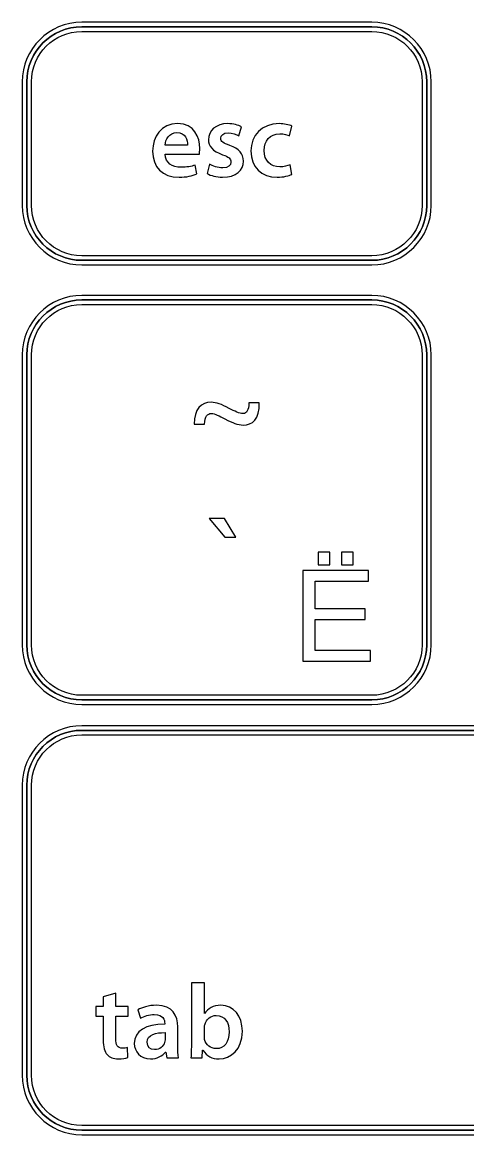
# Model space of a CAD drawing. Header units: millimetres. Extents: x -129 to 142, y -94 to 111.
# Drawn here: x -129.14 to -110.39, y 63.82 to 110.63 of the extents above; entities that cross this region are included whole.
import ezdxf

# ---------------------------------------------------------------- set-up
doc = ezdxf.new("R2010")
doc.units = ezdxf.units.MM
doc.header["$MEASUREMENT"] = 0
doc.layers.add('layer 1', color=7, linetype='Continuous')

msp = doc.modelspace()

# ---------------------------------------------------------------- linework, layer by layer
at = {"layer": 'layer 1', "color": 7, "lineweight": 25}
for points, knots in [([(-114.4308, 100.4215), (-114.4308, 100.4215), (-126.6322, 100.4215), (-126.6322, 100.4215), (-126.6322, 100.4215), (-128.0132, 100.4215), (-129.1369, 101.5453), (-129.1369, 102.9266), (-129.1369, 102.9266), (-129.1369, 102.9266), (-129.1369, 108.1285), (-129.1369, 108.1285), (-129.1369, 108.1285), (-129.1369, 109.5091), (-128.0132, 110.633), (-126.6322, 110.633), (-126.6322, 110.633), (-126.6322, 110.633), (-114.4308, 110.633), (-114.4308, 110.633), (-114.4308, 110.633), (-113.0499, 110.633), (-111.9266, 109.5091), (-111.9266, 108.1285), (-111.9266, 108.1285), (-111.9266, 108.1285), (-111.9266, 102.9266), (-111.9266, 102.9266), (-111.9266, 102.9266), (-111.9266, 101.5453), (-113.0499, 100.4215), (-114.4308, 100.4215)], [0, 0, 0, 0, 0.1111111, 0.1111111, 0.1111111, 0.1111111, 0.2222222, 0.2222222, 0.2222222, 0.2222222, 0.3333333, 0.3333333, 0.3333333, 0.3333333, 0.4444444, 0.4444444, 0.4444444, 0.4444444, 0.5555556, 0.5555556, 0.5555556, 0.5555556, 0.6666667, 0.6666667, 0.6666667, 0.6666667, 0.7777778, 0.7777778, 0.7777778, 0.7777778, 1, 1, 1, 1]), ([(-126.6322, 110.2468), (-126.6322, 110.2468), (-126.6322, 110.2468), (-126.6322, 110.2468), (-126.6322, 110.2468), (-127.8006, 110.2468), (-128.7513, 109.2967), (-128.7513, 108.1285), (-128.7513, 108.1285), (-128.7513, 108.1285), (-128.7513, 102.9266), (-128.7513, 102.9266), (-128.7513, 102.9266), (-128.7513, 101.7578), (-127.8006, 100.8071), (-126.6322, 100.8071), (-126.6322, 100.8071), (-126.6322, 100.8071), (-114.4308, 100.8071), (-114.4308, 100.8071), (-114.4308, 100.8071), (-113.2624, 100.8071), (-112.3116, 101.7578), (-112.3116, 102.9266), (-112.3116, 102.9266), (-112.3116, 102.9266), (-112.3116, 108.1285), (-112.3116, 108.1285), (-112.3116, 108.1285), (-112.3116, 109.2967), (-113.2624, 110.2468), (-114.4308, 110.2468), (-114.4308, 110.2468), (-114.4308, 110.2468), (-126.6322, 110.2468), (-126.6322, 110.2468)], [0, 0, 0, 0, 0.1, 0.1, 0.1, 0.1, 0.2, 0.2, 0.2, 0.2, 0.3, 0.3, 0.3, 0.3, 0.4, 0.4, 0.4, 0.4, 0.5, 0.5, 0.5, 0.5, 0.6, 0.6, 0.6, 0.6, 0.7, 0.7, 0.7, 0.7, 0.8, 0.8, 0.8, 0.8, 1, 1, 1, 1]), ([(-114.4308, 81.9277), (-114.4308, 81.9277), (-126.6322, 81.9277), (-126.6322, 81.9277), (-126.6322, 81.9277), (-128.0132, 81.9277), (-129.1369, 83.0511), (-129.1369, 84.4318), (-129.1369, 84.4318), (-129.1369, 84.4318), (-129.1369, 96.6332), (-129.1369, 96.6332), (-129.1369, 96.6332), (-129.1369, 98.0143), (-128.0132, 99.1377), (-126.6322, 99.1377), (-126.6322, 99.1377), (-126.6322, 99.1377), (-114.4308, 99.1377), (-114.4308, 99.1377), (-114.4308, 99.1377), (-113.0499, 99.1377), (-111.9266, 98.0143), (-111.9266, 96.6332), (-111.9266, 96.6332), (-111.9266, 96.6332), (-111.9266, 84.4318), (-111.9266, 84.4318), (-111.9266, 84.4318), (-111.9266, 83.0511), (-113.0499, 81.9277), (-114.4308, 81.9277)], [0, 0, 0, 0, 0.1111111, 0.1111111, 0.1111111, 0.1111111, 0.2222222, 0.2222222, 0.2222222, 0.2222222, 0.3333333, 0.3333333, 0.3333333, 0.3333333, 0.4444444, 0.4444444, 0.4444444, 0.4444444, 0.5555556, 0.5555556, 0.5555556, 0.5555556, 0.6666667, 0.6666667, 0.6666667, 0.6666667, 0.7777778, 0.7777778, 0.7777778, 0.7777778, 1, 1, 1, 1]), ([(-126.6322, 98.7527), (-126.6322, 98.7527), (-126.6322, 98.7527), (-126.6322, 98.7527), (-126.6322, 98.7527), (-127.8006, 98.7527), (-128.7513, 97.8014), (-128.7513, 96.6332), (-128.7513, 96.6332), (-128.7513, 96.6332), (-128.7513, 84.4318), (-128.7513, 84.4318), (-128.7513, 84.4318), (-128.7513, 83.2638), (-127.8006, 82.3117), (-126.6322, 82.3117), (-126.6322, 82.3117), (-126.6322, 82.3117), (-114.4308, 82.3117), (-114.4308, 82.3117), (-114.4308, 82.3117), (-113.2624, 82.3117), (-112.3116, 83.2638), (-112.3116, 84.4318), (-112.3116, 84.4318), (-112.3116, 84.4318), (-112.3116, 96.6332), (-112.3116, 96.6332), (-112.3116, 96.6332), (-112.3116, 97.8014), (-113.2624, 98.7527), (-114.4308, 98.7527), (-114.4308, 98.7527), (-114.4308, 98.7527), (-126.6322, 98.7527), (-126.6322, 98.7527)], [0, 0, 0, 0, 0.1, 0.1, 0.1, 0.1, 0.2, 0.2, 0.2, 0.2, 0.3, 0.3, 0.3, 0.3, 0.4, 0.4, 0.4, 0.4, 0.5, 0.5, 0.5, 0.5, 0.6, 0.6, 0.6, 0.6, 0.7, 0.7, 0.7, 0.7, 0.8, 0.8, 0.8, 0.8, 1, 1, 1, 1]), ([(-105.2477, 63.8179), (-105.2477, 63.8179), (-126.6322, 63.8179), (-126.6322, 63.8179), (-126.6322, 63.8179), (-128.0132, 63.8179), (-129.1369, 64.9412), (-129.1369, 66.3225), (-129.1369, 66.3225), (-129.1369, 66.3225), (-129.1369, 78.5238), (-129.1369, 78.5238), (-129.1369, 78.5238), (-129.1369, 79.9045), (-128.0132, 81.0279), (-126.6322, 81.0279), (-126.6322, 81.0279), (-126.6322, 81.0279), (-105.2477, 81.0279), (-105.2477, 81.0279), (-105.2477, 81.0279), (-103.867, 81.0279), (-102.7432, 79.9045), (-102.7432, 78.5238), (-102.7432, 78.5238), (-102.7432, 78.5238), (-102.7432, 66.3225), (-102.7432, 66.3225), (-102.7432, 66.3225), (-102.7432, 64.9412), (-103.867, 63.8179), (-105.2477, 63.8179)], [0, 0, 0, 0, 0.1111111, 0.1111111, 0.1111111, 0.1111111, 0.2222222, 0.2222222, 0.2222222, 0.2222222, 0.3333333, 0.3333333, 0.3333333, 0.3333333, 0.4444444, 0.4444444, 0.4444444, 0.4444444, 0.5555556, 0.5555556, 0.5555556, 0.5555556, 0.6666667, 0.6666667, 0.6666667, 0.6666667, 0.7777778, 0.7777778, 0.7777778, 0.7777778, 1, 1, 1, 1]), ([(-126.6322, 80.6429), (-126.6322, 80.6429), (-126.6322, 80.6429), (-126.6322, 80.6429), (-126.6322, 80.6429), (-127.8006, 80.6429), (-128.7513, 79.6918), (-128.7513, 78.5238), (-128.7513, 78.5238), (-128.7513, 78.5238), (-128.7513, 66.3225), (-128.7513, 66.3225), (-128.7513, 66.3225), (-128.7513, 65.154), (-127.8006, 64.2039), (-126.6322, 64.2039), (-126.6322, 64.2039), (-126.6322, 64.2039), (-105.2477, 64.2039), (-105.2477, 64.2039), (-105.2477, 64.2039), (-104.0796, 64.2039), (-103.1286, 65.154), (-103.1286, 66.3225), (-103.1286, 66.3225), (-103.1286, 66.3225), (-103.1286, 78.5238), (-103.1286, 78.5238), (-103.1286, 78.5238), (-103.1286, 79.6918), (-104.0796, 80.6429), (-105.2477, 80.6429), (-105.2477, 80.6429), (-105.2477, 80.6429), (-126.6322, 80.6429), (-126.6322, 80.6429)], [0, 0, 0, 0, 0.1, 0.1, 0.1, 0.1, 0.2, 0.2, 0.2, 0.2, 0.3, 0.3, 0.3, 0.3, 0.4, 0.4, 0.4, 0.4, 0.5, 0.5, 0.5, 0.5, 0.6, 0.6, 0.6, 0.6, 0.7, 0.7, 0.7, 0.7, 0.8, 0.8, 0.8, 0.8, 1, 1, 1, 1])]:
    msp.add_open_spline(points, degree=3, knots=knots, dxfattribs=at)
at = {"layer": 'layer 1', "color": 7}
for points in [[(-112.119, 102.9266), (-112.119, 101.6496), (-113.1539, 100.6153), (-114.4308, 100.6153), (-114.4308, 100.6153), (-114.4308, 100.6153), (-126.6322, 100.6153), (-126.6322, 100.6153), (-126.6322, 100.6153), (-127.909, 100.6153), (-128.9437, 101.6496), (-128.9437, 102.9266), (-128.9437, 102.9266), (-128.9437, 102.9266), (-128.9437, 108.1285), (-128.9437, 108.1285), (-128.9437, 108.1285), (-128.9437, 109.4048), (-127.909, 110.4391), (-126.6322, 110.4391), (-126.6322, 110.4391), (-126.6322, 110.4391), (-114.4308, 110.4391), (-114.4308, 110.4391), (-114.4308, 110.4391), (-113.1539, 110.4391), (-112.119, 109.4048), (-112.119, 108.1285), (-112.119, 108.1285), (-112.119, 108.1285), (-112.119, 102.9266), (-112.119, 102.9266)], [(-112.119, 84.4318), (-112.119, 83.1552), (-113.1539, 82.12), (-114.4308, 82.12), (-114.4308, 82.12), (-114.4308, 82.12), (-126.6322, 82.12), (-126.6322, 82.12), (-126.6322, 82.12), (-127.909, 82.12), (-128.9437, 83.1552), (-128.9437, 84.4318), (-128.9437, 84.4318), (-128.9437, 84.4318), (-128.9437, 96.6332), (-128.9437, 96.6332), (-128.9437, 96.6332), (-128.9437, 97.9097), (-127.909, 98.9454), (-126.6322, 98.9454), (-126.6322, 98.9454), (-126.6322, 98.9454), (-114.4308, 98.9454), (-114.4308, 98.9454), (-114.4308, 98.9454), (-113.1539, 98.9454), (-112.119, 97.9097), (-112.119, 96.6332), (-112.119, 96.6332), (-112.119, 96.6332), (-112.119, 84.4318), (-112.119, 84.4318)], [(-102.9358, 66.3225), (-102.9358, 65.0455), (-103.9712, 64.0102), (-105.2477, 64.0102), (-105.2477, 64.0102), (-105.2477, 64.0102), (-126.6322, 64.0102), (-126.6322, 64.0102), (-126.6322, 64.0102), (-127.909, 64.0102), (-128.9437, 65.0455), (-128.9437, 66.3225), (-128.9437, 66.3225), (-128.9437, 66.3225), (-128.9437, 78.5238), (-128.9437, 78.5238), (-128.9437, 78.5238), (-128.9437, 79.8003), (-127.909, 80.8361), (-126.6322, 80.8361), (-126.6322, 80.8361), (-126.6322, 80.8361), (-105.2477, 80.8361), (-105.2477, 80.8361), (-105.2477, 80.8361), (-103.9712, 80.8361), (-102.9358, 79.8003), (-102.9358, 78.5238), (-102.9358, 78.5238), (-102.9358, 78.5238), (-102.9358, 66.3225), (-102.9358, 66.3225)]]:
    msp.add_open_spline(points, degree=3, knots=[0, 0, 0, 0, 0.1111111, 0.1111111, 0.1111111, 0.1111111, 0.2222222, 0.2222222, 0.2222222, 0.2222222, 0.3333333, 0.3333333, 0.3333333, 0.3333333, 0.4444444, 0.4444444, 0.4444444, 0.4444444, 0.5555556, 0.5555556, 0.5555556, 0.5555556, 0.6666667, 0.6666667, 0.6666667, 0.6666667, 0.7777778, 0.7777778, 0.7777778, 0.7777778, 1, 1, 1, 1], dxfattribs=at)
at = {"layer": 'layer 1', "color": 251, "lineweight": 25}
for points in [[(-128.9437, 108.1285), (-128.9437, 109.4048), (-127.909, 110.4391), (-126.6322, 110.4391)], [(-126.6322, 110.4391), (-126.6322, 110.4391), (-114.4308, 110.4391), (-114.4308, 110.4391)], [(-114.4308, 110.4391), (-113.1539, 110.4391), (-112.119, 109.4048), (-112.119, 108.1285)], [(-128.9437, 102.9266), (-128.9437, 102.9266), (-128.9437, 108.1285), (-128.9437, 108.1285)], [(-112.119, 108.1285), (-112.119, 108.1285), (-112.119, 102.9266), (-112.119, 102.9266)], [(-126.6322, 100.6153), (-127.909, 100.6153), (-128.9437, 101.6496), (-128.9437, 102.9266)], [(-112.119, 102.9266), (-112.119, 101.6496), (-113.1539, 100.6153), (-114.4308, 100.6153)], [(-114.4308, 100.6153), (-114.4308, 100.6153), (-126.6322, 100.6153), (-126.6322, 100.6153)], [(-128.9437, 96.6332), (-128.9437, 97.9097), (-127.909, 98.9454), (-126.6322, 98.9454)], [(-126.6322, 98.9454), (-126.6322, 98.9454), (-114.4308, 98.9454), (-114.4308, 98.9454)], [(-114.4308, 98.9454), (-113.1539, 98.9454), (-112.119, 97.9097), (-112.119, 96.6332)], [(-128.9437, 84.4318), (-128.9437, 84.4318), (-128.9437, 96.6332), (-128.9437, 96.6332)], [(-112.119, 96.6332), (-112.119, 96.6332), (-112.119, 84.4318), (-112.119, 84.4318)], [(-126.6322, 82.12), (-127.909, 82.12), (-128.9437, 83.1552), (-128.9437, 84.4318)], [(-112.119, 84.4318), (-112.119, 83.1552), (-113.1539, 82.12), (-114.4308, 82.12)], [(-114.4308, 82.12), (-114.4308, 82.12), (-126.6322, 82.12), (-126.6322, 82.12)], [(-128.9437, 78.5238), (-128.9437, 79.8003), (-127.909, 80.8361), (-126.6322, 80.8361)], [(-126.6322, 80.8361), (-126.6322, 80.8361), (-105.2477, 80.8361), (-105.2477, 80.8361)], [(-128.9437, 66.3225), (-128.9437, 66.3225), (-128.9437, 78.5238), (-128.9437, 78.5238)], [(-126.6322, 64.0102), (-127.909, 64.0102), (-128.9437, 65.0455), (-128.9437, 66.3225)], [(-105.2477, 64.0102), (-105.2477, 64.0102), (-126.6322, 64.0102), (-126.6322, 64.0102)]]:
    msp.add_open_spline(points, degree=3, dxfattribs=at)
at = {"layer": 'layer 1', "color": 252}
for points, knots in [([(-123.1289, 105.0863), (-123.1155, 104.6967), (-122.8098, 104.528), (-122.4644, 104.528), (-122.4644, 104.528), (-122.2117, 104.528), (-122.0301, 104.5627), (-121.8665, 104.6253), (-121.8665, 104.6253), (-121.8665, 104.6253), (-121.7865, 104.2487), (-121.7865, 104.2487), (-121.7865, 104.2487), (-121.9727, 104.1738), (-122.2295, 104.1112), (-122.5395, 104.1112), (-122.5395, 104.1112), (-123.2397, 104.1112), (-123.6518, 104.5456), (-123.6518, 105.2056), (-123.6518, 105.2056), (-123.6518, 105.8035), (-123.2881, 106.3666), (-122.5972, 106.3666), (-122.5972, 106.3666), (-121.8929, 106.3666), (-121.6668, 105.7903), (-121.6668, 105.3162), (-121.6668, 105.3162), (-121.6668, 105.2154), (-121.6755, 105.1346), (-121.6847, 105.0863), (-121.6847, 105.0863), (-121.6847, 105.0863), (-123.1289, 105.0863), (-123.1289, 105.0863)], [0, 0, 0, 0, 0.1, 0.1, 0.1, 0.1, 0.2, 0.2, 0.2, 0.2, 0.3, 0.3, 0.3, 0.3, 0.4, 0.4, 0.4, 0.4, 0.5, 0.5, 0.5, 0.5, 0.6, 0.6, 0.6, 0.6, 0.7, 0.7, 0.7, 0.7, 0.8, 0.8, 0.8, 0.8, 1, 1, 1, 1]), ([(-121.2544, 104.6611), (-121.1301, 104.5857), (-120.8958, 104.506), (-120.7008, 104.506), (-120.7008, 104.506), (-120.4618, 104.506), (-120.3554, 104.6029), (-120.3554, 104.7447), (-120.3554, 104.7447), (-120.3554, 104.891), (-120.444, 104.9663), (-120.7096, 105.0597), (-120.7096, 105.0597), (-121.1301, 105.2056), (-121.3075, 105.4355), (-121.3031, 105.6885), (-121.3031, 105.6885), (-121.3031, 106.0702), (-120.9888, 106.3666), (-120.4885, 106.3666), (-120.4885, 106.3666), (-120.249, 106.3666), (-120.0408, 106.304), (-119.9167, 106.2379), (-119.9167, 106.2379), (-119.9167, 106.2379), (-120.0232, 105.8529), (-120.0232, 105.8529), (-120.0232, 105.8529), (-120.116, 105.9057), (-120.2886, 105.9762), (-120.479, 105.9762), (-120.479, 105.9762), (-120.6742, 105.9762), (-120.7806, 105.8833), (-120.7806, 105.7507), (-120.7806, 105.7507), (-120.7806, 105.6132), (-120.6788, 105.5476), (-120.4035, 105.4493), (-120.4035, 105.4493), (-120.0138, 105.3078), (-119.8329, 105.1083), (-119.8279, 104.7888), (-119.8279, 104.7888), (-119.8279, 104.3994), (-120.134, 104.1112), (-120.7052, 104.1112), (-120.7052, 104.1112), (-120.9665, 104.1112), (-121.2013, 104.1782), (-121.3609, 104.2661), (-121.3609, 104.2661), (-121.3609, 104.2661), (-121.2544, 104.6611), (-121.2544, 104.6611)], [0, 0, 0, 0, 0.0666667, 0.0666667, 0.0666667, 0.0666667, 0.1333333, 0.1333333, 0.1333333, 0.1333333, 0.2, 0.2, 0.2, 0.2, 0.2666667, 0.2666667, 0.2666667, 0.2666667, 0.3333333, 0.3333333, 0.3333333, 0.3333333, 0.4, 0.4, 0.4, 0.4, 0.4666667, 0.4666667, 0.4666667, 0.4666667, 0.5333333, 0.5333333, 0.5333333, 0.5333333, 0.6, 0.6, 0.6, 0.6, 0.6666667, 0.6666667, 0.6666667, 0.6666667, 0.7333333, 0.7333333, 0.7333333, 0.7333333, 0.8, 0.8, 0.8, 0.8, 0.8666667, 0.8666667, 0.8666667, 0.8666667, 1, 1, 1, 1]), ([(-117.7944, 104.2261), (-117.9095, 104.1738), (-118.1354, 104.1112), (-118.4059, 104.1112), (-118.4059, 104.1112), (-119.0786, 104.1112), (-119.5173, 104.5456), (-119.5173, 105.2154), (-119.5173, 105.2154), (-119.5173, 105.8612), (-119.0742, 106.3666), (-118.3169, 106.3666), (-118.3169, 106.3666), (-118.1175, 106.3666), (-117.9139, 106.3221), (-117.7898, 106.2643), (-117.7898, 106.2643), (-117.7898, 106.2643), (-117.8871, 105.8573), (-117.8871, 105.8573), (-117.8871, 105.8573), (-117.976, 105.8965), (-118.1045, 105.9405), (-118.299, 105.9405), (-118.299, 105.9405), (-118.7161, 105.9405), (-118.9636, 105.6352), (-118.9595, 105.2414), (-118.9595, 105.2414), (-118.9595, 104.798), (-118.6713, 104.5456), (-118.299, 104.5456), (-118.299, 104.5456), (-118.1087, 104.5456), (-117.976, 104.5857), (-117.8696, 104.6297), (-117.8696, 104.6297), (-117.8696, 104.6297), (-117.7944, 104.2261), (-117.7944, 104.2261)], [0, 0, 0, 0, 0.0909091, 0.0909091, 0.0909091, 0.0909091, 0.1818182, 0.1818182, 0.1818182, 0.1818182, 0.2727273, 0.2727273, 0.2727273, 0.2727273, 0.3636364, 0.3636364, 0.3636364, 0.3636364, 0.4545455, 0.4545455, 0.4545455, 0.4545455, 0.5454545, 0.5454545, 0.5454545, 0.5454545, 0.6363636, 0.6363636, 0.6363636, 0.6363636, 0.7272727, 0.7272727, 0.7272727, 0.7272727, 0.8181818, 0.8181818, 0.8181818, 0.8181818, 1, 1, 1, 1]), ([(-122.181, 105.4669), (-122.181, 105.4669), (-122.181, 105.4669), (-122.181, 105.4669), (-122.181, 105.4669), (-122.1765, 105.6666), (-122.265, 105.9944), (-122.6281, 105.9944), (-122.6281, 105.9944), (-122.9649, 105.9944), (-123.1067, 105.6885), (-123.1289, 105.4669), (-123.1289, 105.4669), (-123.1289, 105.4669), (-122.181, 105.4669), (-122.181, 105.4669)], [0, 0, 0, 0, 0.2, 0.2, 0.2, 0.2, 0.4, 0.4, 0.4, 0.4, 0.6, 0.6, 0.6, 0.6, 1, 1, 1, 1]), ([(-121.896, 93.7165), (-121.9068, 94.359), (-121.5996, 94.6388), (-121.1899, 94.6388), (-121.1899, 94.6388), (-120.9472, 94.6388), (-120.7634, 94.5582), (-120.4342, 94.3855), (-120.4342, 94.3855), (-120.1813, 94.2558), (-120.0083, 94.1692), (-119.8463, 94.1692), (-119.8463, 94.1692), (-119.69, 94.1692), (-119.6034, 94.3052), (-119.5983, 94.612), (-119.5983, 94.612), (-119.5983, 94.612), (-119.167, 94.612), (-119.167, 94.612), (-119.167, 94.612), (-119.1393, 93.9221), (-119.4635, 93.6839), (-119.8409, 93.6839), (-119.8409, 93.6839), (-120.0782, 93.6839), (-120.2779, 93.7704), (-120.6072, 93.9378), (-120.6072, 93.9378), (-120.8552, 94.0675), (-121.0225, 94.1692), (-121.1845, 94.1692), (-121.1845, 94.1692), (-121.3407, 94.1692), (-121.4484, 94.0567), (-121.4648, 93.7165), (-121.4648, 93.7165), (-121.4648, 93.7165), (-121.896, 93.7165), (-121.896, 93.7165)], [0, 0, 0, 0, 0.0909091, 0.0909091, 0.0909091, 0.0909091, 0.1818182, 0.1818182, 0.1818182, 0.1818182, 0.2727273, 0.2727273, 0.2727273, 0.2727273, 0.3636364, 0.3636364, 0.3636364, 0.3636364, 0.4545455, 0.4545455, 0.4545455, 0.4545455, 0.5454545, 0.5454545, 0.5454545, 0.5454545, 0.6363636, 0.6363636, 0.6363636, 0.6363636, 0.7272727, 0.7272727, 0.7272727, 0.7272727, 0.8181818, 0.8181818, 0.8181818, 0.8181818, 1, 1, 1, 1]), ([(-120.623, 89.7569), (-120.623, 89.7569), (-120.154, 88.9595), (-120.154, 88.9595), (-120.154, 88.9595), (-120.154, 88.9595), (-120.6178, 88.9595), (-120.6178, 88.9595), (-120.6178, 88.9595), (-120.6178, 88.9595), (-121.276, 89.7569), (-121.276, 89.7569), (-121.276, 89.7569), (-121.276, 89.7569), (-120.623, 89.7569), (-120.623, 89.7569)], [0, 0, 0, 0, 0.2, 0.2, 0.2, 0.2, 0.4, 0.4, 0.4, 0.4, 0.6, 0.6, 0.6, 0.6, 1, 1, 1, 1]), ([(-125.2018, 69.7717), (-125.2018, 69.7717), (-125.2018, 69.218), (-125.2018, 69.218), (-125.2018, 69.218), (-125.2018, 69.218), (-124.6831, 69.218), (-124.6831, 69.218), (-124.6831, 69.218), (-124.6831, 69.218), (-124.6831, 68.8098), (-124.6831, 68.8098), (-124.6831, 68.8098), (-124.6831, 68.8098), (-125.2018, 68.8098), (-125.2018, 68.8098), (-125.2018, 68.8098), (-125.2018, 68.8098), (-125.2018, 67.8583), (-125.2018, 67.8583), (-125.2018, 67.8583), (-125.2018, 67.596), (-125.1304, 67.4585), (-124.9223, 67.4585), (-124.9223, 67.4585), (-124.8202, 67.4585), (-124.7718, 67.4678), (-124.7096, 67.4855), (-124.7096, 67.4855), (-124.7096, 67.4855), (-124.701, 67.0691), (-124.701, 67.0691), (-124.701, 67.0691), (-124.7806, 67.0387), (-124.9223, 67.0113), (-125.095, 67.0113), (-125.095, 67.0113), (-125.2945, 67.0113), (-125.4627, 67.0818), (-125.5647, 67.1928), (-125.5647, 67.1928), (-125.6801, 67.3171), (-125.7332, 67.5124), (-125.7332, 67.7957), (-125.7332, 67.7957), (-125.7332, 67.7957), (-125.7332, 68.8098), (-125.7332, 68.8098), (-125.7332, 68.8098), (-125.7332, 68.8098), (-126.0431, 68.8098), (-126.0431, 68.8098), (-126.0431, 68.8098), (-126.0431, 68.8098), (-126.0431, 69.218), (-126.0431, 69.218), (-126.0431, 69.218), (-126.0431, 69.218), (-125.7332, 69.218), (-125.7332, 69.218), (-125.7332, 69.218), (-125.7332, 69.218), (-125.7332, 69.6162), (-125.7332, 69.6162), (-125.7332, 69.6162), (-125.7332, 69.6162), (-125.2018, 69.7717), (-125.2018, 69.7717)], [0, 0, 0, 0, 0.0555556, 0.0555556, 0.0555556, 0.0555556, 0.1111111, 0.1111111, 0.1111111, 0.1111111, 0.1666667, 0.1666667, 0.1666667, 0.1666667, 0.2222222, 0.2222222, 0.2222222, 0.2222222, 0.2777778, 0.2777778, 0.2777778, 0.2777778, 0.3333333, 0.3333333, 0.3333333, 0.3333333, 0.3888889, 0.3888889, 0.3888889, 0.3888889, 0.4444444, 0.4444444, 0.4444444, 0.4444444, 0.5, 0.5, 0.5, 0.5, 0.5555556, 0.5555556, 0.5555556, 0.5555556, 0.6111111, 0.6111111, 0.6111111, 0.6111111, 0.6666667, 0.6666667, 0.6666667, 0.6666667, 0.7222222, 0.7222222, 0.7222222, 0.7222222, 0.7777778, 0.7777778, 0.7777778, 0.7777778, 0.8333333, 0.8333333, 0.8333333, 0.8333333, 0.8888889, 0.8888889, 0.8888889, 0.8888889, 1, 1, 1, 1]), ([(-122.0201, 70.2057), (-122.0201, 70.2057), (-121.4748, 70.2057), (-121.4748, 70.2057), (-121.4748, 70.2057), (-121.4748, 70.2057), (-121.4748, 68.9209), (-121.4748, 68.9209), (-121.4748, 68.9209), (-121.4748, 68.9209), (-121.4663, 68.9209), (-121.4663, 68.9209), (-121.4663, 68.9209), (-121.3329, 69.1284), (-121.0983, 69.2664), (-120.7749, 69.2664), (-120.7749, 69.2664), (-120.248, 69.2664), (-119.8713, 68.8276), (-119.8759, 68.1725), (-119.8759, 68.1725), (-119.8759, 67.3973), (-120.3673, 67.0113), (-120.8547, 67.0113), (-120.8547, 67.0113), (-121.1341, 67.0113), (-121.3816, 67.118), (-121.537, 67.3837), (-121.537, 67.3837), (-121.537, 67.3837), (-121.5461, 67.3837), (-121.5461, 67.3837), (-121.5461, 67.3837), (-121.5461, 67.3837), (-121.5724, 67.0603), (-121.5724, 67.0603), (-121.5724, 67.0603), (-121.5724, 67.0603), (-122.038, 67.0603), (-122.038, 67.0603), (-122.038, 67.0603), (-122.0287, 67.2066), (-122.0201, 67.4453), (-122.0201, 67.6674), (-122.0201, 67.6674), (-122.0201, 67.6674), (-122.0201, 70.2057), (-122.0201, 70.2057)], [0, 0, 0, 0, 0.0769231, 0.0769231, 0.0769231, 0.0769231, 0.1538462, 0.1538462, 0.1538462, 0.1538462, 0.2307692, 0.2307692, 0.2307692, 0.2307692, 0.3076923, 0.3076923, 0.3076923, 0.3076923, 0.3846154, 0.3846154, 0.3846154, 0.3846154, 0.4615385, 0.4615385, 0.4615385, 0.4615385, 0.5384615, 0.5384615, 0.5384615, 0.5384615, 0.6153846, 0.6153846, 0.6153846, 0.6153846, 0.6923077, 0.6923077, 0.6923077, 0.6923077, 0.7692308, 0.7692308, 0.7692308, 0.7692308, 0.8461538, 0.8461538, 0.8461538, 0.8461538, 1, 1, 1, 1]), ([(-122.596, 67.579), (-122.596, 67.3837), (-122.5874, 67.1928), (-122.5652, 67.0603), (-122.5652, 67.0603), (-122.5652, 67.0603), (-123.0569, 67.0603), (-123.0569, 67.0603), (-123.0569, 67.0603), (-123.0569, 67.0603), (-123.0925, 67.299), (-123.0925, 67.299), (-123.0925, 67.299), (-123.0925, 67.299), (-123.1056, 67.299), (-123.1056, 67.299), (-123.1056, 67.299), (-123.2384, 67.1312), (-123.4648, 67.0113), (-123.7438, 67.0113), (-123.7438, 67.0113), (-124.1778, 67.0113), (-124.4213, 67.3259), (-124.4213, 67.6538), (-124.4213, 67.6538), (-124.4213, 68.1989), (-123.9385, 68.4733), (-123.1411, 68.4688), (-123.1411, 68.4688), (-123.1411, 68.4688), (-123.1411, 68.5046), (-123.1411, 68.5046), (-123.1411, 68.5046), (-123.1411, 68.6459), (-123.199, 68.8813), (-123.5797, 68.8813), (-123.5797, 68.8813), (-123.7923, 68.8813), (-124.0139, 68.8142), (-124.1605, 68.7214), (-124.1605, 68.7214), (-124.1605, 68.7214), (-124.2666, 69.0756), (-124.2666, 69.0756), (-124.2666, 69.0756), (-124.1068, 69.1734), (-123.8282, 69.2664), (-123.4869, 69.2664), (-123.4869, 69.2664), (-122.7958, 69.2664), (-122.596, 68.8276), (-122.596, 68.3584), (-122.596, 68.3584), (-122.596, 68.3584), (-122.596, 67.579), (-122.596, 67.579)], [0, 0, 0, 0, 0.0666667, 0.0666667, 0.0666667, 0.0666667, 0.1333333, 0.1333333, 0.1333333, 0.1333333, 0.2, 0.2, 0.2, 0.2, 0.2666667, 0.2666667, 0.2666667, 0.2666667, 0.3333333, 0.3333333, 0.3333333, 0.3333333, 0.4, 0.4, 0.4, 0.4, 0.4666667, 0.4666667, 0.4666667, 0.4666667, 0.5333333, 0.5333333, 0.5333333, 0.5333333, 0.6, 0.6, 0.6, 0.6, 0.6666667, 0.6666667, 0.6666667, 0.6666667, 0.7333333, 0.7333333, 0.7333333, 0.7333333, 0.8, 0.8, 0.8, 0.8, 0.8666667, 0.8666667, 0.8666667, 0.8666667, 1, 1, 1, 1]), ([(-121.4748, 67.9508), (-121.4748, 67.9508), (-121.4748, 67.9508), (-121.4748, 67.9508), (-121.4748, 67.9508), (-121.4748, 67.9062), (-121.4707, 67.8627), (-121.4616, 67.8225), (-121.4616, 67.8225), (-121.4042, 67.6052), (-121.2138, 67.4409), (-120.9787, 67.4409), (-120.9787, 67.4409), (-120.6377, 67.4409), (-120.4295, 67.7169), (-120.4295, 68.1503), (-120.4295, 68.1503), (-120.4295, 68.5311), (-120.6113, 68.8412), (-120.9743, 68.8412), (-120.9743, 68.8412), (-121.196, 68.8412), (-121.3951, 68.6817), (-121.457, 68.442), (-121.457, 68.442), (-121.4663, 68.4028), (-121.4748, 68.354), (-121.4748, 68.3006), (-121.4748, 68.3006), (-121.4748, 68.3006), (-121.4748, 67.9508), (-121.4748, 67.9508)], [0, 0, 0, 0, 0.1111111, 0.1111111, 0.1111111, 0.1111111, 0.2222222, 0.2222222, 0.2222222, 0.2222222, 0.3333333, 0.3333333, 0.3333333, 0.3333333, 0.4444444, 0.4444444, 0.4444444, 0.4444444, 0.5555556, 0.5555556, 0.5555556, 0.5555556, 0.6666667, 0.6666667, 0.6666667, 0.6666667, 0.7777778, 0.7777778, 0.7777778, 0.7777778, 1, 1, 1, 1]), ([(-123.128, 68.1141), (-123.128, 68.1141), (-123.128, 68.1141), (-123.128, 68.1141), (-123.128, 68.1141), (-123.5133, 68.1229), (-123.881, 68.0398), (-123.881, 67.712), (-123.881, 67.712), (-123.881, 67.4986), (-123.7438, 67.4007), (-123.5711, 67.4007), (-123.5711, 67.4007), (-123.3536, 67.4007), (-123.1944, 67.5437), (-123.1455, 67.6983), (-123.1455, 67.6983), (-123.1323, 67.7375), (-123.128, 67.7819), (-123.128, 67.8177), (-123.128, 67.8177), (-123.128, 67.8177), (-123.128, 68.1141), (-123.128, 68.1141)], [0, 0, 0, 0, 0.1428571, 0.1428571, 0.1428571, 0.1428571, 0.2857143, 0.2857143, 0.2857143, 0.2857143, 0.4285714, 0.4285714, 0.4285714, 0.4285714, 0.5714286, 0.5714286, 0.5714286, 0.5714286, 0.7142857, 0.7142857, 0.7142857, 0.7142857, 1, 1, 1, 1])]:
    msp.add_open_spline(points, degree=3, knots=knots, dxfattribs=at)
at = {"layer": 'layer 1'}
for points, knots in [([(-116.6794, 87.8008), (-116.6794, 87.8008), (-116.6794, 88.3343), (-116.6794, 88.3343), (-116.6794, 88.3343), (-116.6794, 88.3343), (-116.1886, 88.3343), (-116.1886, 88.3343), (-116.1886, 88.3343), (-116.1886, 88.3343), (-116.1886, 87.8008), (-116.1886, 87.8008), (-116.1886, 87.8008), (-116.1886, 87.8008), (-116.6794, 87.8008), (-116.6794, 87.8008)], [0, 0, 0, 0, 0.2, 0.2, 0.2, 0.2, 0.4, 0.4, 0.4, 0.4, 0.6, 0.6, 0.6, 0.6, 1, 1, 1, 1]), ([(-115.7084, 87.8008), (-115.7084, 87.8008), (-115.7084, 88.3343), (-115.7084, 88.3343), (-115.7084, 88.3343), (-115.7084, 88.3343), (-115.2176, 88.3343), (-115.2176, 88.3343), (-115.2176, 88.3343), (-115.2176, 88.3343), (-115.2176, 87.8008), (-115.2176, 87.8008), (-115.2176, 87.8008), (-115.2176, 87.8008), (-115.7084, 87.8008), (-115.7084, 87.8008)], [0, 0, 0, 0, 0.2, 0.2, 0.2, 0.2, 0.4, 0.4, 0.4, 0.4, 0.6, 0.6, 0.6, 0.6, 1, 1, 1, 1]), ([(-117.3249, 83.7462), (-117.3249, 83.7462), (-117.3249, 87.5661), (-117.3249, 87.5661), (-117.3249, 87.5661), (-117.3249, 87.5661), (-114.5667, 87.5661), (-114.5667, 87.5661), (-114.5667, 87.5661), (-114.5667, 87.5661), (-114.5667, 87.1179), (-114.5667, 87.1179), (-114.5667, 87.1179), (-114.5667, 87.1179), (-116.8181, 87.1179), (-116.8181, 87.1179), (-116.8181, 87.1179), (-116.8181, 87.1179), (-116.8181, 85.9442), (-116.8181, 85.9442), (-116.8181, 85.9442), (-116.8181, 85.9442), (-114.7108, 85.9442), (-114.7108, 85.9442), (-114.7108, 85.9442), (-114.7108, 85.9442), (-114.7108, 85.4961), (-114.7108, 85.4961), (-114.7108, 85.4961), (-114.7108, 85.4961), (-116.8181, 85.4961), (-116.8181, 85.4961), (-116.8181, 85.4961), (-116.8181, 85.4961), (-116.8181, 84.1943), (-116.8181, 84.1943), (-116.8181, 84.1943), (-116.8181, 84.1943), (-114.476, 84.1943), (-114.476, 84.1943), (-114.476, 84.1943), (-114.476, 84.1943), (-114.476, 83.7462), (-114.476, 83.7462), (-114.476, 83.7462), (-114.476, 83.7462), (-117.3249, 83.7462), (-117.3249, 83.7462)], [0, 0, 0, 0, 0.0769231, 0.0769231, 0.0769231, 0.0769231, 0.1538462, 0.1538462, 0.1538462, 0.1538462, 0.2307692, 0.2307692, 0.2307692, 0.2307692, 0.3076923, 0.3076923, 0.3076923, 0.3076923, 0.3846154, 0.3846154, 0.3846154, 0.3846154, 0.4615385, 0.4615385, 0.4615385, 0.4615385, 0.5384615, 0.5384615, 0.5384615, 0.5384615, 0.6153846, 0.6153846, 0.6153846, 0.6153846, 0.6923077, 0.6923077, 0.6923077, 0.6923077, 0.7692308, 0.7692308, 0.7692308, 0.7692308, 0.8461538, 0.8461538, 0.8461538, 0.8461538, 1, 1, 1, 1])]:
    msp.add_open_spline(points, degree=3, knots=knots, dxfattribs=at)

doc.saveas('drawing.dxf')
